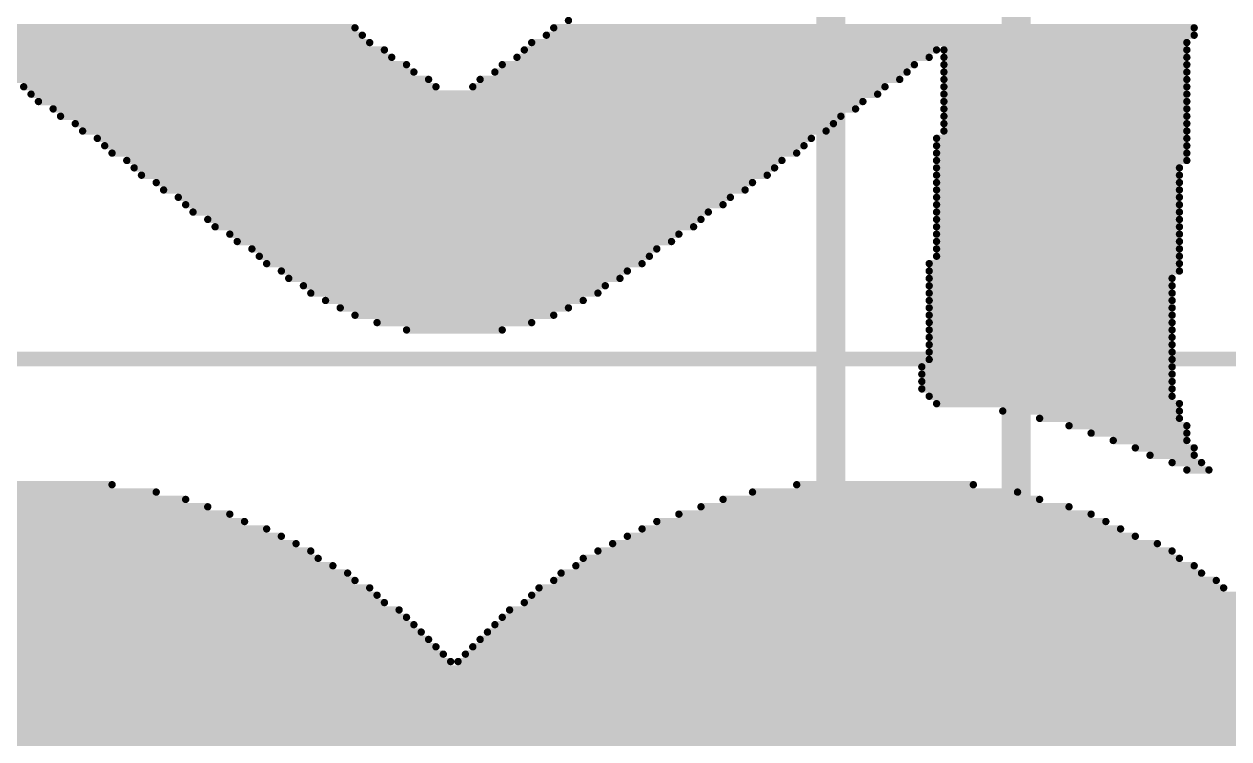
# Model space of a CAD drawing. Header units: millimetres. Extents: x 19.13 to 23.12, y 5.07 to 8.34.
# Drawn here: x 19.8713 to 20.035, y 7.4672 to 7.5642 of the extents above; entities that cross this region are included whole.
import ezdxf

# ---------------------------------------------------------------- set-up
doc = ezdxf.new("R2010")
doc.units = ezdxf.units.MM
doc.header["$MEASUREMENT"] = 0
doc.layers.add('Mechanical15', color=56, linetype='Continuous')
doc.layers.add('TopOverlay', color=2, linetype='Continuous')

# ---------------------------------------------------------------- blocks, each defined once
blk = doc.blocks.new('CON_MINIPEX_075_SMT_RA_M2_KEYM_B_B_104')
at = {"layer": 'Mechanical15', "const_width": 0.00197}
blk.add_lwpolyline([(-0.43504, 1.40551), (-0.43504, -1.62205)], dxfattribs=at)
blk = doc.blocks.new('SIP11_L____M______426')
at = {"layer": 'TopOverlay', "const_width": 0.00394}
for points in [[(0.38023, -0.48718), (0.15779, -0.4872)], [(0.38023, -0.48718), (0.38023, -0.51237)], [(0.38023, -0.48718), (0.39401, -0.49229)], [(0.39401, -0.49229), (0.39401, -0.50725)], [(0.39401, -0.50725), (0.38023, -0.51237)], [(0.38023, -0.51237), (0.15779, -0.5124)]]:
    blk.add_lwpolyline(points, dxfattribs=at)
at = {"layer": 'TopOverlay', "const_width": 0.00197}
for points in [[(0.37925, -0.48718, 1), (0.38122, -0.48718, 1)], [(0.37925, -0.48718, 1), (0.38122, -0.48718, 1)], [(0.37925, -0.48718, 1), (0.38122, -0.48718, 1)], [(0.39303, -0.49229, 1), (0.395, -0.49229, 1)], [(0.39303, -0.49229, 1), (0.395, -0.49229, 1)], [(0.39303, -0.50725, 1), (0.395, -0.50725, 1)], [(0.39303, -0.50725, 1), (0.395, -0.50725, 1)], [(0.37925, -0.51237, 1), (0.38122, -0.51237, 1)], [(0.37925, -0.51237, 1), (0.38122, -0.51237, 1)], [(0.37925, -0.51237, 1), (0.38122, -0.51237, 1)]]:
    blk.add_lwpolyline(points, format="xyb", close=True, dxfattribs=at)
blk = doc.blocks.new('LOGO_XH_300MIL_514')
at = {"layer": 'TopOverlay', "const_width": 0.0005}
for points in [[(0.01475, 0.11484, 1), (0.01525, 0.11484, 1)], [(-0.01425, 0.11384, 1), (-0.01375, 0.11384, 1)], [(-0.01325, 0.11284, 1), (-0.01275, 0.11284, 1)], [(0.01175, 0.11284, 1), (0.01225, 0.11284, 1)], [(0.01275, 0.11384, 1), (0.01325, 0.11384, 1)], [(0.09975, 0.11384, 1), (0.10025, 0.11384, 1)], [(0.09975, 0.11284, 1), (0.10025, 0.11284, 1)], [(-0.01225, 0.11184, 1), (-0.01175, 0.11184, 1)], [(-0.01025, 0.11084, 1), (-0.00975, 0.11084, 1)], [(0.00875, 0.11084, 1), (0.00925, 0.11084, 1)], [(0.00975, 0.11184, 1), (0.01025, 0.11184, 1)], [(0.06475, 0.11084, 1), (0.06525, 0.11084, 1)], [(0.06575, 0.11084, 1), (0.06625, 0.11084, 1)], [(0.09875, 0.11184, 1), (0.09925, 0.11184, 1)], [(0.09875, 0.11084, 1), (0.09925, 0.11084, 1)], [(-0.00925, 0.10984, 1), (-0.00875, 0.10984, 1)], [(0.00775, 0.10984, 1), (0.00825, 0.10984, 1)], [(0.06375, 0.10984, 1), (0.06425, 0.10984, 1)], [(0.06575, 0.10984, 1), (0.06625, 0.10984, 1)], [(0.09875, 0.10984, 1), (0.09925, 0.10984, 1)], [(-0.00725, 0.10884, 1), (-0.00675, 0.10884, 1)], [(-0.00625, 0.10784, 1), (-0.00575, 0.10784, 1)], [(0.00475, 0.10784, 1), (0.00525, 0.10784, 1)], [(0.00575, 0.10884, 1), (0.00625, 0.10884, 1)], [(0.06075, 0.10784, 1), (0.06125, 0.10784, 1)], [(0.06175, 0.10884, 1), (0.06225, 0.10884, 1)], [(0.06575, 0.10884, 1), (0.06625, 0.10884, 1)], [(0.06575, 0.10784, 1), (0.06625, 0.10784, 1)], [(0.09875, 0.10884, 1), (0.09925, 0.10884, 1)], [(0.09875, 0.10784, 1), (0.09925, 0.10784, 1)], [(-0.00425, 0.10684, 1), (-0.00375, 0.10684, 1)], [(0.00275, 0.10684, 1), (0.00325, 0.10684, 1)], [(0.05975, 0.10684, 1), (0.06025, 0.10684, 1)], [(0.06575, 0.10684, 1), (0.06625, 0.10684, 1)], [(0.09875, 0.10684, 1), (0.09925, 0.10684, 1)], [(-0.05925, 0.10584, 1), (-0.05875, 0.10584, 1)], [(-0.05825, 0.10484, 1), (-0.05775, 0.10484, 1)], [(-0.00325, 0.10584, 1), (-0.00275, 0.10584, 1)], [(0.00175, 0.10584, 1), (0.00225, 0.10584, 1)], [(0.05675, 0.10484, 1), (0.05725, 0.10484, 1)], [(0.05775, 0.10584, 1), (0.05825, 0.10584, 1)], [(0.06575, 0.10584, 1), (0.06625, 0.10584, 1)], [(0.06575, 0.10484, 1), (0.06625, 0.10484, 1)], [(0.09875, 0.10584, 1), (0.09925, 0.10584, 1)], [(0.09875, 0.10484, 1), (0.09925, 0.10484, 1)], [(-0.05725, 0.10384, 1), (-0.05675, 0.10384, 1)], [(-0.05525, 0.10284, 1), (-0.05475, 0.10284, 1)], [(0.05375, 0.10284, 1), (0.05425, 0.10284, 1)], [(0.05475, 0.10384, 1), (0.05525, 0.10384, 1)], [(0.06575, 0.10384, 1), (0.06625, 0.10384, 1)], [(0.06575, 0.10284, 1), (0.06625, 0.10284, 1)], [(0.09875, 0.10384, 1), (0.09925, 0.10384, 1)], [(0.09875, 0.10284, 1), (0.09925, 0.10284, 1)], [(-0.05425, 0.10184, 1), (-0.05375, 0.10184, 1)], [(0.05175, 0.10184, 1), (0.05225, 0.10184, 1)], [(0.06575, 0.10184, 1), (0.06625, 0.10184, 1)], [(0.09875, 0.10184, 1), (0.09925, 0.10184, 1)], [(-0.05225, 0.10084, 1), (-0.05175, 0.10084, 1)], [(-0.05125, 0.09984, 1), (-0.05075, 0.09984, 1)], [(0.04975, 0.09984, 1), (0.05025, 0.09984, 1)], [(0.05075, 0.10084, 1), (0.05125, 0.10084, 1)], [(0.06575, 0.10084, 1), (0.06625, 0.10084, 1)], [(0.06575, 0.09984, 1), (0.06625, 0.09984, 1)], [(0.09875, 0.10084, 1), (0.09925, 0.10084, 1)], [(0.09875, 0.09984, 1), (0.09925, 0.09984, 1)], [(-0.04925, 0.09884, 1), (-0.04875, 0.09884, 1)], [(-0.04825, 0.09784, 1), (-0.04775, 0.09784, 1)], [(0.04675, 0.09784, 1), (0.04725, 0.09784, 1)], [(0.04775, 0.09884, 1), (0.04825, 0.09884, 1)], [(0.06475, 0.09884, 1), (0.06525, 0.09884, 1)], [(0.06475, 0.09784, 1), (0.06525, 0.09784, 1)], [(0.09875, 0.09884, 1), (0.09925, 0.09884, 1)], [(0.09875, 0.09784, 1), (0.09925, 0.09784, 1)], [(-0.04725, 0.09684, 1), (-0.04675, 0.09684, 1)], [(0.04575, 0.09684, 1), (0.04625, 0.09684, 1)], [(0.06475, 0.09684, 1), (0.06525, 0.09684, 1)], [(0.09875, 0.09684, 1), (0.09925, 0.09684, 1)], [(-0.04525, 0.09584, 1), (-0.04475, 0.09584, 1)], [(-0.04425, 0.09484, 1), (-0.04375, 0.09484, 1)], [(0.04275, 0.09484, 1), (0.04325, 0.09484, 1)], [(0.04375, 0.09584, 1), (0.04425, 0.09584, 1)], [(0.06475, 0.09584, 1), (0.06525, 0.09584, 1)], [(0.06475, 0.09484, 1), (0.06525, 0.09484, 1)], [(0.09775, 0.09484, 1), (0.09825, 0.09484, 1)], [(0.09875, 0.09584, 1), (0.09925, 0.09584, 1)], [(-0.04325, 0.09384, 1), (-0.04275, 0.09384, 1)], [(-0.04125, 0.09284, 1), (-0.04075, 0.09284, 1)], [(0.03975, 0.09284, 1), (0.04025, 0.09284, 1)], [(0.04175, 0.09384, 1), (0.04225, 0.09384, 1)], [(0.06475, 0.09384, 1), (0.06525, 0.09384, 1)], [(0.06475, 0.09284, 1), (0.06525, 0.09284, 1)], [(0.09775, 0.09384, 1), (0.09825, 0.09384, 1)], [(0.09775, 0.09284, 1), (0.09825, 0.09284, 1)], [(-0.04025, 0.09184, 1), (-0.03975, 0.09184, 1)], [(0.03875, 0.09184, 1), (0.03925, 0.09184, 1)], [(0.06475, 0.09184, 1), (0.06525, 0.09184, 1)], [(0.09775, 0.09184, 1), (0.09825, 0.09184, 1)], [(-0.03825, 0.09084, 1), (-0.03775, 0.09084, 1)], [(-0.03725, 0.08984, 1), (-0.03675, 0.08984, 1)], [(0.03575, 0.08984, 1), (0.03625, 0.08984, 1)], [(0.03675, 0.09084, 1), (0.03725, 0.09084, 1)], [(0.06475, 0.09084, 1), (0.06525, 0.09084, 1)], [(0.06475, 0.08984, 1), (0.06525, 0.08984, 1)], [(0.09775, 0.09084, 1), (0.09825, 0.09084, 1)], [(0.09775, 0.08984, 1), (0.09825, 0.08984, 1)], [(-0.03625, 0.08884, 1), (-0.03575, 0.08884, 1)], [(0.03375, 0.08884, 1), (0.03425, 0.08884, 1)], [(0.06475, 0.08884, 1), (0.06525, 0.08884, 1)], [(0.09775, 0.08884, 1), (0.09825, 0.08884, 1)], [(-0.03425, 0.08784, 1), (-0.03375, 0.08784, 1)], [(-0.03325, 0.08684, 1), (-0.03275, 0.08684, 1)], [(0.03175, 0.08684, 1), (0.03225, 0.08684, 1)], [(0.03275, 0.08784, 1), (0.03325, 0.08784, 1)], [(0.06475, 0.08784, 1), (0.06525, 0.08784, 1)], [(0.06475, 0.08684, 1), (0.06525, 0.08684, 1)], [(0.09775, 0.08784, 1), (0.09825, 0.08784, 1)], [(0.09775, 0.08684, 1), (0.09825, 0.08684, 1)], [(-0.03125, 0.08584, 1), (-0.03075, 0.08584, 1)], [(-0.03025, 0.08484, 1), (-0.02975, 0.08484, 1)], [(0.02875, 0.08484, 1), (0.02925, 0.08484, 1)], [(0.02975, 0.08584, 1), (0.03025, 0.08584, 1)], [(0.06475, 0.08584, 1), (0.06525, 0.08584, 1)], [(0.06475, 0.08484, 1), (0.06525, 0.08484, 1)], [(0.09775, 0.08584, 1), (0.09825, 0.08584, 1)], [(0.09775, 0.08484, 1), (0.09825, 0.08484, 1)], [(-0.02825, 0.08384, 1), (-0.02775, 0.08384, 1)], [(0.02675, 0.08384, 1), (0.02725, 0.08384, 1)], [(0.06475, 0.08384, 1), (0.06525, 0.08384, 1)], [(0.09775, 0.08384, 1), (0.09825, 0.08384, 1)], [(-0.02725, 0.08284, 1), (-0.02675, 0.08284, 1)], [(-0.02625, 0.08184, 1), (-0.02575, 0.08184, 1)], [(0.02475, 0.08184, 1), (0.02525, 0.08184, 1)], [(0.02575, 0.08284, 1), (0.02625, 0.08284, 1)], [(0.06375, 0.08184, 1), (0.06425, 0.08184, 1)], [(0.06475, 0.08284, 1), (0.06525, 0.08284, 1)], [(0.09775, 0.08284, 1), (0.09825, 0.08284, 1)], [(0.09775, 0.08184, 1), (0.09825, 0.08184, 1)], [(-0.02425, 0.08084, 1), (-0.02375, 0.08084, 1)], [(-0.02325, 0.07984, 1), (-0.02275, 0.07984, 1)], [(0.02175, 0.07984, 1), (0.02225, 0.07984, 1)], [(0.02275, 0.08084, 1), (0.02325, 0.08084, 1)], [(0.06375, 0.08084, 1), (0.06425, 0.08084, 1)], [(0.06375, 0.07984, 1), (0.06425, 0.07984, 1)], [(0.09675, 0.07984, 1), (0.09725, 0.07984, 1)], [(0.09775, 0.08084, 1), (0.09825, 0.08084, 1)], [(-0.02125, 0.07884, 1), (-0.02075, 0.07884, 1)], [(0.01975, 0.07884, 1), (0.02025, 0.07884, 1)], [(0.06375, 0.07884, 1), (0.06425, 0.07884, 1)], [(0.09675, 0.07884, 1), (0.09725, 0.07884, 1)], [(-0.02025, 0.07784, 1), (-0.01975, 0.07784, 1)], [(-0.01825, 0.07684, 1), (-0.01775, 0.07684, 1)], [(0.01675, 0.07684, 1), (0.01725, 0.07684, 1)], [(0.01875, 0.07784, 1), (0.01925, 0.07784, 1)], [(0.06375, 0.07784, 1), (0.06425, 0.07784, 1)], [(0.06375, 0.07684, 1), (0.06425, 0.07684, 1)], [(0.09675, 0.07784, 1), (0.09725, 0.07784, 1)], [(0.09675, 0.07684, 1), (0.09725, 0.07684, 1)], [(-0.01625, 0.07584, 1), (-0.01575, 0.07584, 1)], [(-0.01425, 0.07484, 1), (-0.01375, 0.07484, 1)], [(0.01275, 0.07484, 1), (0.01325, 0.07484, 1)], [(0.01475, 0.07584, 1), (0.01525, 0.07584, 1)], [(0.06375, 0.07584, 1), (0.06425, 0.07584, 1)], [(0.06375, 0.07484, 1), (0.06425, 0.07484, 1)], [(0.09675, 0.07584, 1), (0.09725, 0.07584, 1)], [(0.09675, 0.07484, 1), (0.09725, 0.07484, 1)], [(-0.01125, 0.07384, 1), (-0.01075, 0.07384, 1)], [(0.00975, 0.07384, 1), (0.01025, 0.07384, 1)], [(0.06375, 0.07384, 1), (0.06425, 0.07384, 1)], [(0.09675, 0.07384, 1), (0.09725, 0.07384, 1)], [(-0.00725, 0.07284, 1), (-0.00675, 0.07284, 1)], [(0.00575, 0.07284, 1), (0.00625, 0.07284, 1)], [(0.06375, 0.07284, 1), (0.06425, 0.07284, 1)], [(0.06375, 0.07184, 1), (0.06425, 0.07184, 1)], [(0.09675, 0.07284, 1), (0.09725, 0.07284, 1)], [(0.09675, 0.07184, 1), (0.09725, 0.07184, 1)], [(0.06375, 0.07084, 1), (0.06425, 0.07084, 1)], [(0.09675, 0.07084, 1), (0.09725, 0.07084, 1)], [(0.06375, 0.06984, 1), (0.06425, 0.06984, 1)], [(0.06375, 0.06884, 1), (0.06425, 0.06884, 1)], [(0.09675, 0.06984, 1), (0.09725, 0.06984, 1)], [(0.09675, 0.06884, 1), (0.09725, 0.06884, 1)], [(0.06275, 0.06784, 1), (0.06325, 0.06784, 1)], [(0.06275, 0.06684, 1), (0.06325, 0.06684, 1)], [(0.09675, 0.06784, 1), (0.09725, 0.06784, 1)], [(0.09675, 0.06684, 1), (0.09725, 0.06684, 1)], [(0.06275, 0.06584, 1), (0.06325, 0.06584, 1)], [(0.09675, 0.06584, 1), (0.09725, 0.06584, 1)], [(0.06275, 0.06484, 1), (0.06325, 0.06484, 1)], [(0.06375, 0.06384, 1), (0.06425, 0.06384, 1)], [(0.09675, 0.06484, 1), (0.09725, 0.06484, 1)], [(0.09675, 0.06384, 1), (0.09725, 0.06384, 1)], [(0.06475, 0.06284, 1), (0.06525, 0.06284, 1)], [(0.07375, 0.06184, 1), (0.07425, 0.06184, 1)], [(0.09775, 0.06284, 1), (0.09825, 0.06284, 1)], [(0.09775, 0.06184, 1), (0.09825, 0.06184, 1)], [(0.07875, 0.06084, 1), (0.07925, 0.06084, 1)], [(0.09775, 0.06084, 1), (0.09825, 0.06084, 1)], [(0.08275, 0.05984, 1), (0.08325, 0.05984, 1)], [(0.08575, 0.05884, 1), (0.08625, 0.05884, 1)], [(0.09875, 0.05984, 1), (0.09925, 0.05984, 1)], [(0.09875, 0.05884, 1), (0.09925, 0.05884, 1)], [(0.08875, 0.05784, 1), (0.08925, 0.05784, 1)], [(0.09175, 0.05684, 1), (0.09225, 0.05684, 1)], [(0.09875, 0.05784, 1), (0.09925, 0.05784, 1)], [(0.09975, 0.05684, 1), (0.10025, 0.05684, 1)], [(0.09375, 0.05584, 1), (0.09425, 0.05584, 1)], [(0.09975, 0.05584, 1), (0.10025, 0.05584, 1)], [(0.09675, 0.05484, 1), (0.09725, 0.05484, 1)], [(0.09875, 0.05384, 1), (0.09925, 0.05384, 1)], [(0.10075, 0.05484, 1), (0.10125, 0.05484, 1)], [(0.10175, 0.05384, 1), (0.10225, 0.05384, 1)], [(-0.04725, 0.05184, 1), (-0.04675, 0.05184, 1)], [(-0.04125, 0.05084, 1), (-0.04075, 0.05084, 1)], [(0.03975, 0.05084, 1), (0.04025, 0.05084, 1)], [(0.04575, 0.05184, 1), (0.04625, 0.05184, 1)], [(0.06975, 0.05184, 1), (0.07025, 0.05184, 1)], [(0.07575, 0.05084, 1), (0.07625, 0.05084, 1)], [(-0.03725, 0.04984, 1), (-0.03675, 0.04984, 1)], [(-0.03425, 0.04884, 1), (-0.03375, 0.04884, 1)], [(0.03275, 0.04884, 1), (0.03325, 0.04884, 1)], [(0.03575, 0.04984, 1), (0.03625, 0.04984, 1)], [(0.07875, 0.04984, 1), (0.07925, 0.04984, 1)], [(0.08275, 0.04884, 1), (0.08325, 0.04884, 1)], [(-0.03125, 0.04784, 1), (-0.03075, 0.04784, 1)], [(0.02975, 0.04784, 1), (0.03025, 0.04784, 1)], [(0.08575, 0.04784, 1), (0.08625, 0.04784, 1)], [(-0.02925, 0.04684, 1), (-0.02875, 0.04684, 1)], [(-0.02625, 0.04584, 1), (-0.02575, 0.04584, 1)], [(0.02475, 0.04584, 1), (0.02525, 0.04584, 1)], [(0.02675, 0.04684, 1), (0.02725, 0.04684, 1)], [(0.08775, 0.04684, 1), (0.08825, 0.04684, 1)], [(0.08975, 0.04584, 1), (0.09025, 0.04584, 1)], [(-0.02425, 0.04484, 1), (-0.02375, 0.04484, 1)], [(-0.02225, 0.04384, 1), (-0.02175, 0.04384, 1)], [(0.02075, 0.04384, 1), (0.02125, 0.04384, 1)], [(0.02275, 0.04484, 1), (0.02325, 0.04484, 1)], [(0.09175, 0.04484, 1), (0.09225, 0.04484, 1)], [(0.09475, 0.04384, 1), (0.09525, 0.04384, 1)], [(-0.02025, 0.04284, 1), (-0.01975, 0.04284, 1)], [(0.01875, 0.04284, 1), (0.01925, 0.04284, 1)], [(0.09675, 0.04284, 1), (0.09725, 0.04284, 1)], [(-0.01925, 0.04184, 1), (-0.01875, 0.04184, 1)], [(-0.01725, 0.04084, 1), (-0.01675, 0.04084, 1)], [(0.01575, 0.04084, 1), (0.01625, 0.04084, 1)], [(0.01675, 0.04184, 1), (0.01725, 0.04184, 1)], [(0.09775, 0.04184, 1), (0.09825, 0.04184, 1)], [(0.09975, 0.04084, 1), (0.10025, 0.04084, 1)], [(-0.01525, 0.03984, 1), (-0.01475, 0.03984, 1)], [(-0.01425, 0.03884, 1), (-0.01375, 0.03884, 1)], [(0.01275, 0.03884, 1), (0.01325, 0.03884, 1)], [(0.01375, 0.03984, 1), (0.01425, 0.03984, 1)], [(0.10075, 0.03984, 1), (0.10125, 0.03984, 1)], [(0.10275, 0.03884, 1), (0.10325, 0.03884, 1)], [(-0.01225, 0.03784, 1), (-0.01175, 0.03784, 1)], [(0.01075, 0.03784, 1), (0.01125, 0.03784, 1)], [(0.10375, 0.03784, 1), (0.10425, 0.03784, 1)], [(-0.01125, 0.03684, 1), (-0.01075, 0.03684, 1)], [(-0.01025, 0.03584, 1), (-0.00975, 0.03584, 1)], [(0.00875, 0.03584, 1), (0.00925, 0.03584, 1)], [(0.00975, 0.03684, 1), (0.01025, 0.03684, 1)], [(-0.00825, 0.03484, 1), (-0.00775, 0.03484, 1)], [(0.00675, 0.03484, 1), (0.00725, 0.03484, 1)], [(-0.00725, 0.03384, 1), (-0.00675, 0.03384, 1)], [(-0.00625, 0.03284, 1), (-0.00575, 0.03284, 1)], [(0.00475, 0.03284, 1), (0.00525, 0.03284, 1)], [(0.00575, 0.03384, 1), (0.00625, 0.03384, 1)], [(-0.00525, 0.03184, 1), (-0.00475, 0.03184, 1)], [(-0.00425, 0.03084, 1), (-0.00375, 0.03084, 1)], [(0.00275, 0.03084, 1), (0.00325, 0.03084, 1)], [(0.00375, 0.03184, 1), (0.00425, 0.03184, 1)], [(-0.00325, 0.02984, 1), (-0.00275, 0.02984, 1)], [(0.00175, 0.02984, 1), (0.00225, 0.02984, 1)], [(-0.00225, 0.02884, 1), (-0.00175, 0.02884, 1)], [(-0.00125, 0.02784, 1), (-0.00075, 0.02784, 1)], [(-0.00025, 0.02784, 1), (0.00025, 0.02784, 1)], [(0.00075, 0.02884, 1), (0.00125, 0.02884, 1)]]:
    blk.add_lwpolyline(points, format="xyb", close=True, dxfattribs=at)
at = {"layer": 'TopOverlay', "const_width": 0.001}
for points in [[(-0.101, 0.11384), (-0.014, 0.11384)], [(-0.1, 0.11284), (-0.013, 0.11284)], [(0.012, 0.11284), (0.1, 0.11284)], [(0.013, 0.11384), (0.1, 0.11384)], [(-0.1, 0.11184), (-0.012, 0.11184)], [(-0.066, 0.11084), (-0.01, 0.11084)], [(0.009, 0.11084), (0.065, 0.11084)], [(0.01, 0.11184), (0.099, 0.11184)], [(0.066, 0.11084), (0.099, 0.11084)], [(-0.065, 0.10984), (-0.009, 0.10984)], [(0.008, 0.10984), (0.064, 0.10984)], [(0.066, 0.10984), (0.099, 0.10984)], [(-0.063, 0.10884), (-0.007, 0.10884)], [(-0.062, 0.10784), (-0.006, 0.10784)], [(0.005, 0.10784), (0.061, 0.10784)], [(0.006, 0.10884), (0.062, 0.10884)], [(0.066, 0.10884), (0.099, 0.10884)], [(0.066, 0.10784), (0.099, 0.10784)], [(-0.061, 0.10684), (-0.004, 0.10684)], [(0.003, 0.10684), (0.06, 0.10684)], [(0.066, 0.10684), (0.099, 0.10684)], [(-0.059, 0.10584), (-0.003, 0.10584)], [(-0.058, 0.10484), (0.057, 0.10484)], [(0.002, 0.10584), (0.058, 0.10584)], [(0.066, 0.10584), (0.099, 0.10584)], [(0.066, 0.10484), (0.099, 0.10484)], [(-0.057, 0.10384), (0.055, 0.10384)], [(-0.055, 0.10284), (0.054, 0.10284)], [(0.066, 0.10384), (0.099, 0.10384)], [(0.066, 0.10284), (0.099, 0.10284)], [(-0.054, 0.10184), (0.052, 0.10184)], [(0.066, 0.10184), (0.099, 0.10184)], [(-0.052, 0.10084), (0.051, 0.10084)], [(-0.051, 0.09984), (0.05, 0.09984)], [(0.066, 0.10084), (0.099, 0.10084)], [(0.066, 0.09984), (0.099, 0.09984)], [(-0.049, 0.09884), (0.048, 0.09884)], [(-0.048, 0.09784), (0.047, 0.09784)], [(0.065, 0.09884), (0.099, 0.09884)], [(0.065, 0.09784), (0.099, 0.09784)], [(-0.047, 0.09684), (0.046, 0.09684)], [(0.065, 0.09684), (0.099, 0.09684)], [(-0.045, 0.09584), (0.044, 0.09584)], [(-0.044, 0.09484), (0.043, 0.09484)], [(0.065, 0.09584), (0.099, 0.09584)], [(0.065, 0.09484), (0.098, 0.09484)], [(-0.043, 0.09384), (0.042, 0.09384)], [(-0.041, 0.09284), (0.04, 0.09284)], [(0.065, 0.09384), (0.098, 0.09384)], [(0.065, 0.09284), (0.098, 0.09284)], [(-0.04, 0.09184), (0.039, 0.09184)], [(0.065, 0.09184), (0.098, 0.09184)], [(-0.038, 0.09084), (0.037, 0.09084)], [(-0.037, 0.08984), (0.036, 0.08984)], [(0.065, 0.09084), (0.098, 0.09084)], [(0.065, 0.08984), (0.098, 0.08984)], [(-0.036, 0.08884), (0.034, 0.08884)], [(0.065, 0.08884), (0.098, 0.08884)], [(-0.034, 0.08784), (0.033, 0.08784)], [(-0.033, 0.08684), (0.032, 0.08684)], [(0.065, 0.08784), (0.098, 0.08784)], [(0.065, 0.08684), (0.098, 0.08684)], [(-0.031, 0.08584), (0.03, 0.08584)], [(-0.03, 0.08484), (0.029, 0.08484)], [(0.065, 0.08584), (0.098, 0.08584)], [(0.065, 0.08484), (0.098, 0.08484)], [(-0.028, 0.08384), (0.027, 0.08384)], [(0.065, 0.08384), (0.098, 0.08384)], [(-0.027, 0.08284), (0.026, 0.08284)], [(-0.026, 0.08184), (0.025, 0.08184)], [(0.064, 0.08184), (0.098, 0.08184)], [(0.065, 0.08284), (0.098, 0.08284)], [(-0.024, 0.08084), (0.023, 0.08084)], [(-0.023, 0.07984), (0.022, 0.07984)], [(0.064, 0.08084), (0.098, 0.08084)], [(0.064, 0.07984), (0.097, 0.07984)], [(-0.021, 0.07884), (0.02, 0.07884)], [(0.064, 0.07884), (0.097, 0.07884)], [(-0.02, 0.07784), (0.019, 0.07784)], [(-0.018, 0.07684), (0.017, 0.07684)], [(0.064, 0.07784), (0.097, 0.07784)], [(0.064, 0.07684), (0.097, 0.07684)], [(-0.016, 0.07584), (0.015, 0.07584)], [(-0.014, 0.07484), (0.013, 0.07484)], [(0.064, 0.07584), (0.097, 0.07584)], [(0.064, 0.07484), (0.097, 0.07484)], [(-0.011, 0.07384), (0.01, 0.07384)], [(0.064, 0.07384), (0.097, 0.07384)], [(-0.007, 0.07284), (0.006, 0.07284)], [(0.064, 0.07284), (0.097, 0.07284)], [(0.064, 0.07184), (0.097, 0.07184)], [(0.064, 0.07084), (0.097, 0.07084)], [(0.064, 0.06984), (0.097, 0.06984)], [(0.064, 0.06884), (0.097, 0.06884)], [(0.063, 0.06784), (0.097, 0.06784)], [(0.063, 0.06684), (0.097, 0.06684)], [(0.063, 0.06584), (0.097, 0.06584)], [(0.063, 0.06484), (0.097, 0.06484)], [(0.064, 0.06384), (0.097, 0.06384)], [(0.065, 0.06284), (0.098, 0.06284)], [(0.074, 0.06184), (0.098, 0.06184)], [(0.079, 0.06084), (0.098, 0.06084)], [(0.083, 0.05984), (0.099, 0.05984)], [(0.086, 0.05884), (0.099, 0.05884)], [(0.089, 0.05784), (0.099, 0.05784)], [(0.092, 0.05684), (0.1, 0.05684)], [(0.094, 0.05584), (0.1, 0.05584)], [(0.097, 0.05484), (0.101, 0.05484)], [(0.099, 0.05384), (0.102, 0.05384)], [(-0.077, 0.05084), (-0.041, 0.05084)], [(-0.071, 0.05184), (-0.047, 0.05184)], [(0.04, 0.05084), (0.076, 0.05084)], [(0.046, 0.05184), (0.07, 0.05184)], [(-0.084, 0.04884), (-0.034, 0.04884)], [(-0.08, 0.04984), (-0.037, 0.04984)], [(0.033, 0.04884), (0.083, 0.04884)], [(0.036, 0.04984), (0.079, 0.04984)], [(-0.087, 0.04784), (-0.031, 0.04784)], [(0.03, 0.04784), (0.086, 0.04784)], [(-0.092, 0.04584), (-0.026, 0.04584)], [(-0.089, 0.04684), (-0.029, 0.04684)], [(0.025, 0.04584), (0.09, 0.04584)], [(0.027, 0.04684), (0.088, 0.04684)], [(-0.096, 0.04384), (-0.022, 0.04384)], [(-0.094, 0.04484), (-0.024, 0.04484)], [(0.021, 0.04384), (0.095, 0.04384)], [(0.023, 0.04484), (0.092, 0.04484)], [(-0.098, 0.04284), (-0.02, 0.04284)], [(0.019, 0.04284), (0.097, 0.04284)], [(-0.101, 0.04084), (-0.017, 0.04084)], [(-0.099, 0.04184), (-0.019, 0.04184)], [(0.016, 0.04084), (0.1, 0.04084)], [(0.017, 0.04184), (0.098, 0.04184)], [(-0.104, 0.03884), (-0.014, 0.03884)], [(-0.103, 0.03984), (-0.015, 0.03984)], [(0.013, 0.03884), (0.103, 0.03884)], [(0.014, 0.03984), (0.101, 0.03984)], [(-0.106, 0.03784), (-0.012, 0.03784)], [(0.011, 0.03784), (0.104, 0.03784)], [(-0.108, 0.03584), (-0.01, 0.03584)], [(-0.107, 0.03684), (-0.011, 0.03684)], [(0.009, 0.03584), (0.107, 0.03584)], [(0.01, 0.03684), (0.106, 0.03684)], [(-0.109, 0.03484), (-0.008, 0.03484)], [(0.007, 0.03484), (0.108, 0.03484)], [(-0.112, 0.03284), (-0.006, 0.03284)], [(-0.111, 0.03384), (-0.007, 0.03384)], [(0.005, 0.03284), (0.111, 0.03284)], [(0.006, 0.03384), (0.11, 0.03384)], [(-0.114, 0.03084), (-0.004, 0.03084)], [(-0.113, 0.03184), (-0.005, 0.03184)], [(0.003, 0.03084), (0.113, 0.03084)], [(0.004, 0.03184), (0.112, 0.03184)], [(-0.115, 0.02984), (-0.003, 0.02984)], [(0.002, 0.02984), (0.114, 0.02984)], [(-0.117, 0.02784), (-0.001, 0.02784)], [(-0.116, 0.02884), (-0.002, 0.02884)], [(0, 0.02784), (0.116, 0.02784)], [(0.001, 0.02884), (0.115, 0.02884)], [(-0.119, 0.02584), (0.118, 0.02584)], [(-0.118, 0.02684), (0.117, 0.02684)], [(-0.12, 0.02484), (0.119, 0.02484)], [(-0.122, 0.02284), (0.12, 0.02284)], [(-0.121, 0.02384), (0.12, 0.02384)], [(-0.123, 0.02084), (0.122, 0.02084)], [(-0.122, 0.02184), (0.121, 0.02184)], [(-0.124, 0.01984), (0.123, 0.01984)], [(-0.125, 0.01884), (0.124, 0.01884)], [(-0.125, 0.01784), (0.124, 0.01784)], [(-0.126, 0.01684), (0.125, 0.01684)]]:
    blk.add_lwpolyline(points, dxfattribs=at)

msp = doc.modelspace()

# ---------------------------------------------------------------- block references
at = {"rotation": 270}
for name, p in [('SIP11_L____M______426', (20.49326, 7.86327)), ('CON_MINIPEX_075_SMT_RA_M2_KEYM_B_B_104', (20.91058, 7.08374))]:
    msp.add_blockref(name, p, dxfattribs=at)
msp.add_blockref('LOGO_XH_300MIL_514', (19.93026, 7.44988))

doc.saveas('drawing.dxf')
